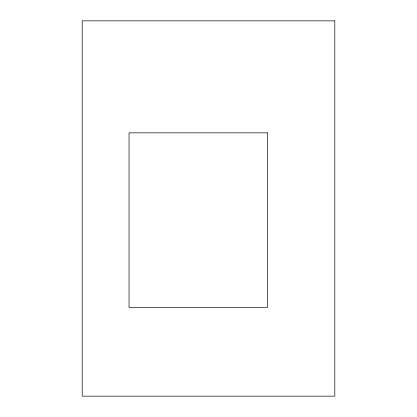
<?xml version="1.0" encoding="UTF-8"?>
<svg xmlns="http://www.w3.org/2000/svg" width="417" height="417" viewBox="0 0 417 417"><rect width="100%" height="100%" fill="white"/><g stroke="black" fill="none" stroke-linecap="round" stroke-linejoin="round"><path stroke-width="0.63" d="M334.804 20.85L82.196 20.85L82.196 396.15L334.804 396.15L334.804 20.85M267.386 132.851L129.041 132.851L129.041 307.491L267.386 307.491L267.386 132.851"/></g></svg>
